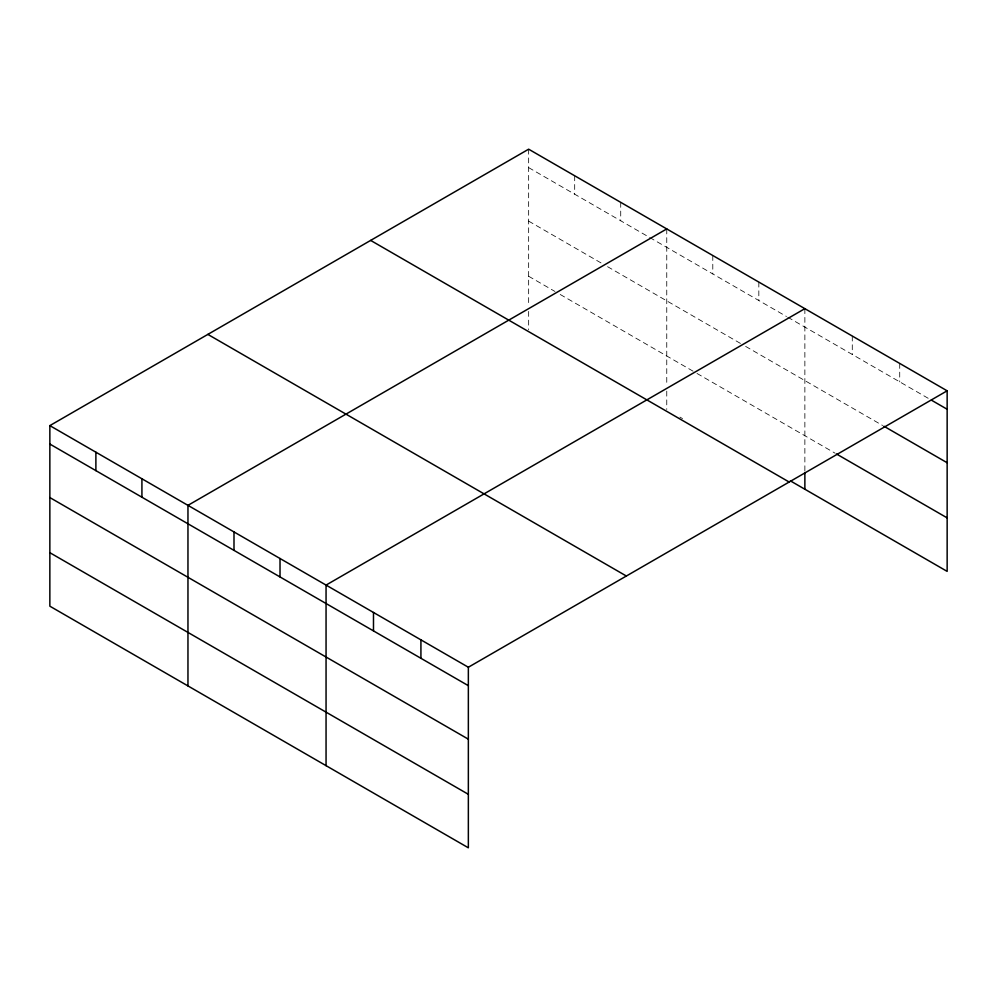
<?xml version="1.0" encoding="UTF-8"?>
<svg xmlns="http://www.w3.org/2000/svg" width="997" height="997" viewBox="0 0 997 997"><rect width="100%" height="100%" fill="white"/><g stroke="black" fill="none" stroke-linecap="round" stroke-linejoin="round"><path stroke-width="0.75" stroke-dasharray="4.99 3.74" d="M528.647 167.621L648.337 236.725M649.658 237.485L786.446 316.46M787.767 317.22L928.706 398.588M528.647 221.122L602.3 263.657M607.572 266.685L740.41 343.392M745.669 346.42L882.594 425.47M528.647 276.256L554.955 291.448M560.214 294.476L695.694 372.691M697.003 373.451L835.162 453.224M679.904 417.095L682.534 418.603M899.718 363.419L899.718 381.851M852.285 336.039L852.285 354.471M804.866 308.659L804.866 470.883M758.829 282.076L758.829 300.508M712.793 255.506L712.793 273.938M666.756 228.924L666.756 385.041M666.756 391.148L666.756 409.493M620.72 202.341L620.72 220.773M574.683 175.771L574.683 194.203M528.647 149.189L528.647 305.306M528.647 311.413L528.647 329.758"/><path stroke-width="1.5" d="M49.85 425.619L468.353 667.242L468.353 847.811L49.85 606.188L49.85 425.619L528.647 149.189L947.15 390.812L947.15 571.381L790.397 480.878M666.756 228.924L187.959 505.354L187.959 685.924M804.866 308.659L326.056 585.089L326.056 765.659M468.353 667.242L947.15 390.812M931.335 400.109L947.15 409.244M883.915 426.23L947.15 462.745M836.483 453.984L947.15 517.879M370.647 240.414L789.15 482.025M207.85 334.394L626.353 576.017M49.85 444.051L468.353 685.674M49.85 497.565L468.353 739.176M49.85 552.687L468.353 794.31M804.866 472.416L804.866 489.228M420.921 639.85L420.921 658.294M373.489 612.47L373.489 630.902M280.02 558.507L280.02 576.939M233.996 531.937L233.996 550.369M141.923 478.772L141.923 497.204M95.886 452.202L95.886 470.634"/></g></svg>
